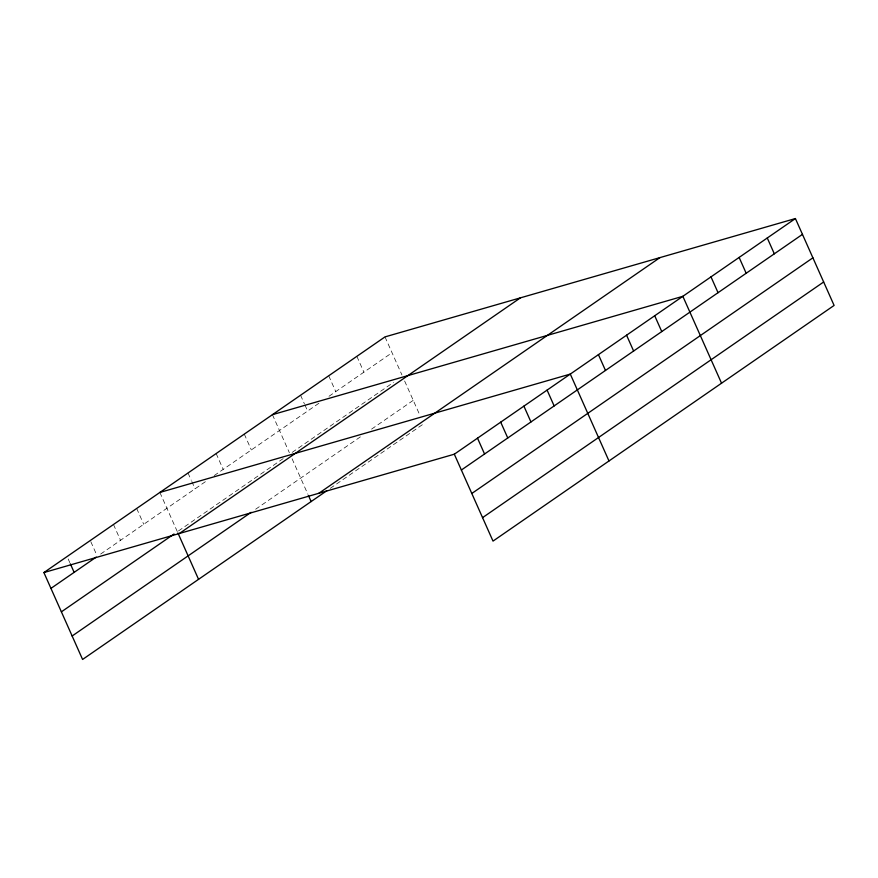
<?xml version="1.0" encoding="UTF-8"?>
<svg xmlns="http://www.w3.org/2000/svg" width="878" height="878" viewBox="0 0 878 878"><rect width="100%" height="100%" fill="white"/><g stroke="black" fill="none" stroke-linecap="round" stroke-linejoin="round"><path stroke-width="0.66" stroke-dasharray="4.39 3.29" d="M100.652 554.051L206.319 481.045M214.188 475.602L319.998 402.497M329.009 396.274L392.038 352.726M178.486 530.938L283.166 458.612M292.176 452.389L393.476 382.402M255.652 509.218L362.592 435.334M371.592 429.112L413.242 400.346M330.26 488.344L423.679 423.8M384.992 336.9L401.926 374.939M404.637 381.008L419.838 415.151M356.852 356.336L363.898 372.162M328.712 375.784L335.758 391.61M300.572 395.221L304.37 403.748M304.907 404.967L307.618 411.047M272.432 414.668L289.367 452.708M292.078 458.777L307.827 494.16M244.293 434.105L251.338 449.931M216.153 453.553L223.199 469.379M188.013 472.99L191.261 480.299M191.81 481.517L195.059 488.816M159.873 492.437L177.356 531.717M136.683 508.461L143.729 524.287M113.481 524.484L120.527 540.31M90.829 541.726L96.789 555.115M68.177 558.968L69.801 562.622"/><path stroke-width="1.32" d="M326.879 490.681L82.587 659.455L43.9 572.566L384.992 336.9L795.413 218.545L834.1 305.434L493.008 541.1L454.321 454.2L795.413 218.545M50.946 588.392L96.229 557.102M61.383 611.845L174.042 534M179.342 533.506L520.434 297.84M72.15 636.001L251.152 512.324M318.879 493.26L659.971 257.594M461.367 470.026L802.459 234.371M471.804 493.48L812.896 257.825M482.56 517.647L823.663 281.981M272.432 414.668L682.854 296.314L721.54 383.203M159.873 492.437L570.294 374.083L608.981 460.972M43.9 572.566L454.321 454.2M767.273 237.982L774.319 253.808M739.133 257.43L746.179 273.256M710.993 276.866L718.039 292.692M654.714 315.751L661.76 331.577M626.574 335.198L633.62 351.024M598.434 354.635L605.48 370.461M547.093 390.106L554.139 405.932M523.903 406.13L530.949 421.956M500.701 422.153L507.758 437.979M477.511 438.177L484.557 454.003M308.376 495.39L311.119 501.568M177.894 532.924L198.56 579.337M70.35 563.841L74.136 572.357"/></g></svg>
